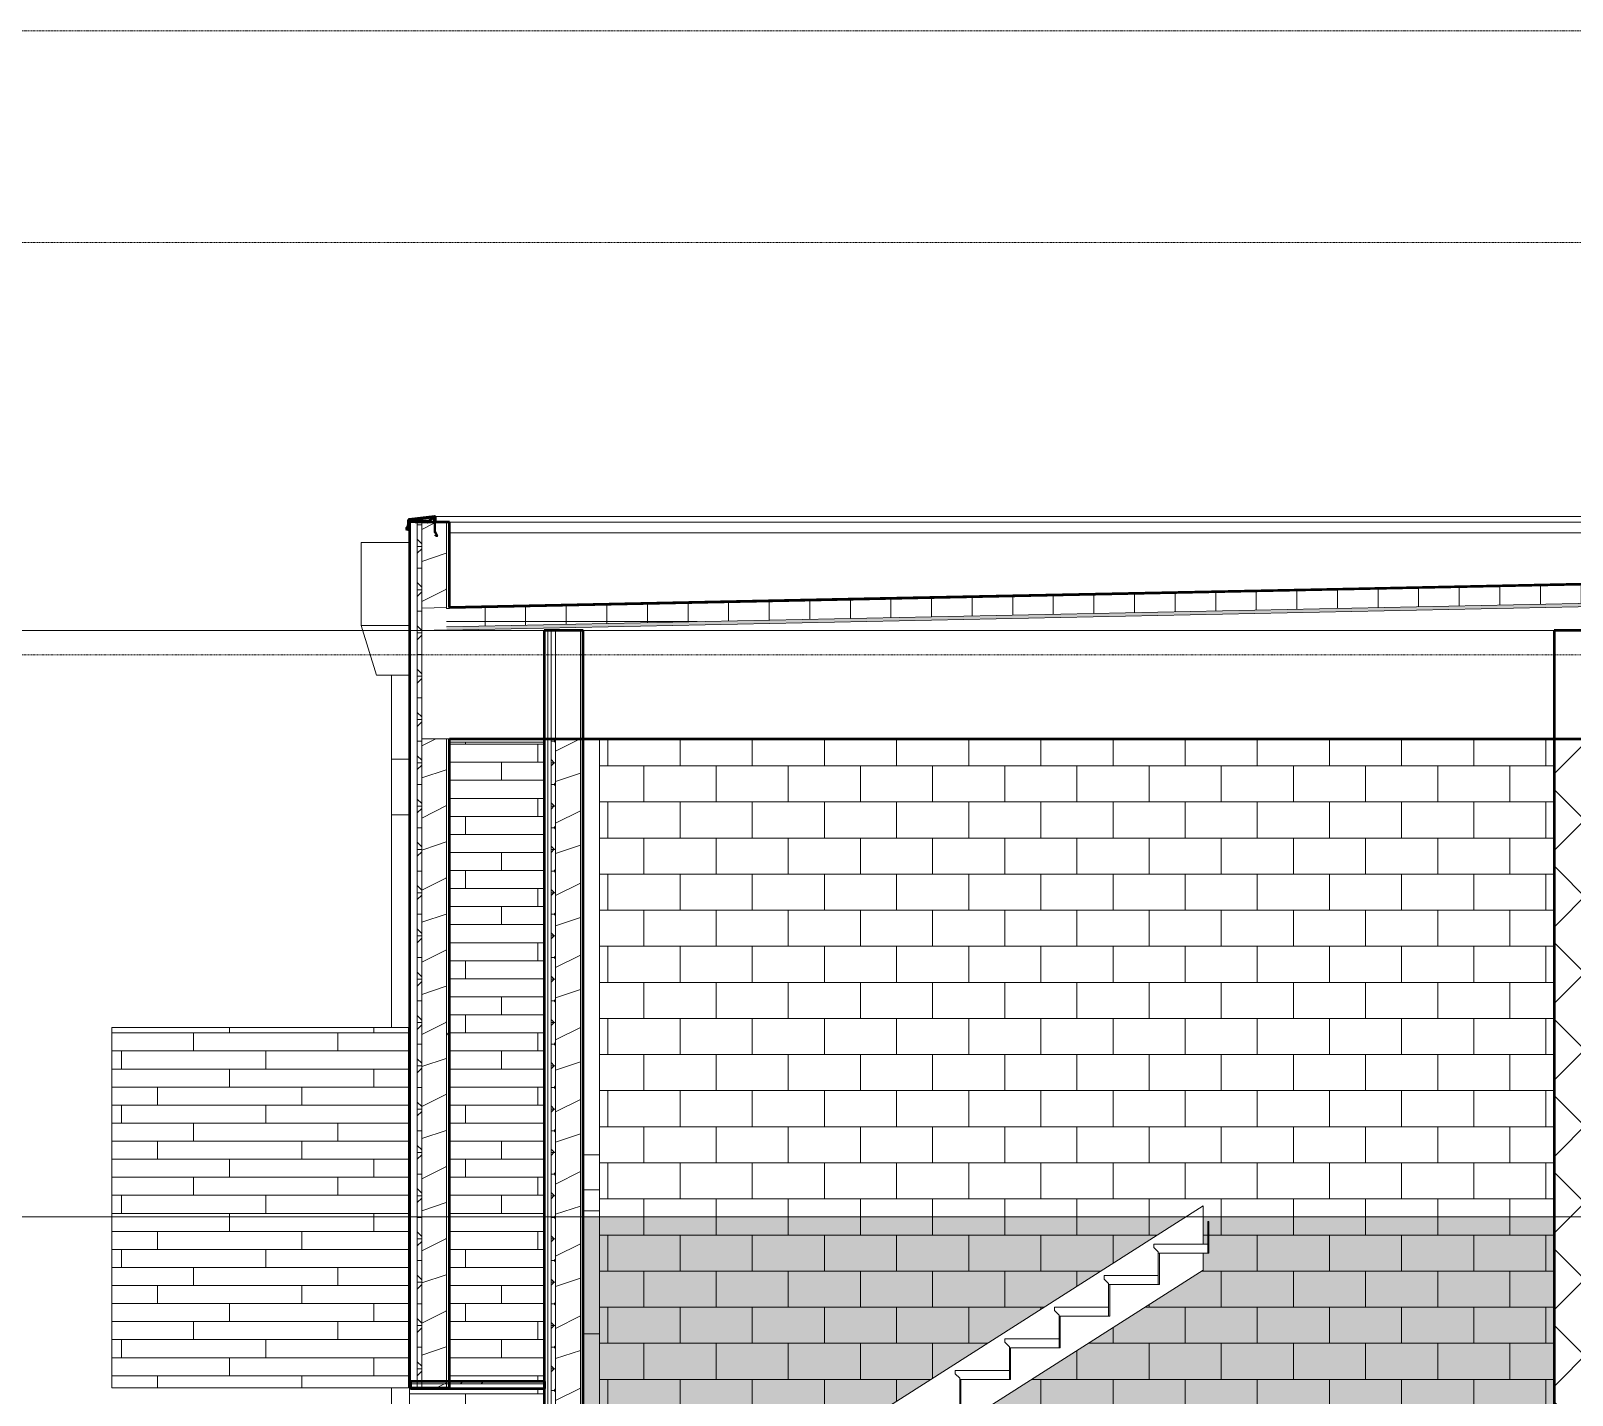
# Model space of a CAD drawing. Header units: inches. Extents: x 9584 to 15274, y -226 to 527.
# Drawn here: x 9896.2 to 10238, y 224.5 to 527 of the extents above; entities that cross this region are included whole.
import ezdxf

# ---------------------------------------------------------------- set-up
doc = ezdxf.new("R2010")
doc.units = ezdxf.units.IN
doc.header["$MEASUREMENT"] = 0
doc.linetypes.add('Aligning Line 1_8_', pattern=[0.25, 0.125, -0.125])
doc.linetypes.add('Grid Line 1_2_', pattern=[0.875, 0.5, -0.125, 0.125, -0.125])
for name, color, linetype, lineweight in [('0-1', 7, 'Continuous', 5), ('0-2', 7, 'Continuous', 9), ('A-CLNG', 13, 'Continuous', 13), ('A-CLNG-1', 13, 'Continuous', 50), ('A-CLNG-PATT-1', 13, 'Continuous', 9), ('A-FLOR', 192, 'Continuous', 13), ('A-FLOR-LEVL-1', 51, 'Grid Line 1_2_', 9), ('A-GENM', 5, 'Continuous', 9), ('A-ROOF', 132, 'Continuous', 13), ('A-ROOF-1', 132, 'Continuous', 50), ('A-ROOF-PATT-1', 132, 'Continuous', 9), ('A-WALL', 113, 'Continuous', 13), ('A-WALL-1', 250, 'Continuous', 13), ('A-WALL-2', 10, 'Continuous', 50), ('A-WALL-3', 113, 'Continuous', 50), ('A-WALL-PATT-3', 55, 'Continuous', 9), ('A-WALL-PATT-4', 252, 'Continuous', 9), ('A-WALL-PATT-5', 111, 'Continuous', 9), ('G-ANNO-SYMB', 111, 'Aligning Line 1_8_', 9), ('G-ANNO-SYMB-1', 147, 'Aligning Line 1_8_', 9), ('I-FURN', 30, 'Continuous', 9), ('I-FURN-1', 7, 'Continuous', 9), ('S-STRS-1', 7, 'Continuous', 9)]:
    doc.layers.add(name, color=color, linetype=linetype, lineweight=lineweight)
doc.layers.add('A-AREA-PATT-1', color=7, linetype='Continuous', lineweight=9, transparency=1)
pattern_1 = [(0, (10995.947, 72), (0, 4.798), []), (315, (10995.947, 72), (4.798427, 0), [6.786, -6.786]), (45, (10995.947, 72), (4.798427, 0), [6.786, -6.786])]
pattern_2 = [(216.87, (11002.345, 87.994), (47.980943, 31.987086), [7.997, -71.971]), (206.565, (11011.941, 83.196), (-15.993714, -15.994133), [17.881, -17.881]), (198.435, (11011.941, 75.199), (-31.98674, -15.99388), [10.115, -40.461])]
pattern_3 = [(0, (10995.947, 72), (30.72, 7.68), [1.267, -21.773, 1.267, -21.773, -122.88]), (0, (10995.947, 72), (30.72, 7.68), [-46.08, 1.267, -44.813, 1.267, -21.773, -53.76]), (0, (10995.947, 72), (30.72, 7.68), [-115.2, 1.267, -14.093, 1.267, -37.133]), (120, (11007.467, 75.84), (-22.011075, 22.7643), [1.267, -21.773, 1.267, -21.773, -122.88]), (120, (11007.467, 75.84), (-22.011075, 22.7643), [-46.08, 1.267, -44.813, 1.267, -21.773, -53.76]), (120, (11007.467, 75.84), (-22.011075, 22.7643), [-115.2, 1.267, -14.093, 1.267, -37.133]), (240, (11011.307, 91.2), (-8.708925, -30.4443), [1.267, -21.773, 1.267, -21.773, -122.88]), (240, (11011.307, 91.2), (-8.708925, -30.4443), [-46.08, 1.267, -44.813, 1.267, -21.773, -53.76]), (240, (11011.307, 91.2), (-8.708925, -30.4443), [-115.2, 1.267, -14.093, 1.267, -37.133])]
pattern_4 = [(0, (9984.627, 132.8), (0, 4), []), (90, (9984.627, 132.8), (-8, 8), [4, -28]), (90, (10000.627, 136.8), (-8, 8), [4, -28])]

# ---------------------------------------------------------------- blocks, each defined once
blk = doc.blocks.new('CTR - 2nd Phase_rvt-1-BUILDING SECTION - EAST_WEST - LOOKING NORTH')
at = {"layer": 'A-FLOR-LEVL-1'}
for p, q in [((9583.58, 394), (12532.58, 394)), ((9583.58, 264), (12532.58, 264))]:
    blk.add_line(p, q, dxfattribs=at)
at = {"layer": 'G-ANNO-SYMB-1'}
for p, q in [((12435.88, 526.95), (9680.25, 526.95)), ((12435.88, 388.59), (9680.25, 388.59))]:
    blk.add_line(p, q, dxfattribs=at)
blk = doc.blocks.new('Couch-Both_Arms-Generic - 2-1352635-BUILDING SECTION - EAST_WEST - LOOKING NORTH')
at = {"layer": 'I-FURN'}
for p, q in [((10018.71, 145.75), (10022.31, 145.75)), ((10022.31, 138), (10018.71, 138))]:
    blk.add_line(p, q, dxfattribs=at)
at = {"layer": 'I-FURN-1'}
blk.add_line((10022.31, 145.75), (10018.71, 145.75), dxfattribs=at)
blk = doc.blocks.new('CTR - 1st Phase - Unit Layouts_rvt-1-BUILDING SECTION - EAST_WEST - LOOKING NORTH')
at = {"layer": '0-2'}
blk.add_blockref('Couch-Both_Arms-Generic - 2-1352635-BUILDING SECTION - EAST_WEST - LOOKING NORTH', (0, 132), dxfattribs=at)
blk = doc.blocks.new('CTR  - Topography_rvt-1-BUILDING SECTION - EAST_WEST - LOOKING NORTH')
at = {"layer": 'G-ANNO-SYMB-1'}
blk.add_line((12435.88, 480), (9742.88, 480), dxfattribs=at)
blk = doc.blocks.new('CTR - 1st Phase - Common Walls_rvt-1-BUILDING SECTION - EAST_WEST - LOOKING NORTH')
at = {"layer": 'A-AREA-PATT-1'}
h = blk.add_hatch(color=256, dxfattribs=at)
h.paths.add_polyline_path([(10158.16, 132), (10156.21, 133.24), (10156.21, 132)], flags=0)
h.paths.add_polyline_path([(10196.93, 132), (10233.99, 132), (10233.99, 264), (10156.21, 264), (10156.21, 258), (10157.21, 258), (10157.21, 263), (10157.46, 263), (10157.46, 256), (10156.21, 256), (10156.21, 252.24), (10073.89, 199.85), (10167.21, 140.46), (10167.21, 132), (10184.5, 132)], flags=0)
h.paths.add_polyline_path([(10152.34, 132), (10155.25, 133.85), (10062.31, 193), (10022.21, 193), (10022.21, 205), (10065.8, 205), (10068.21, 203.46), (10068.21, 210.46), (10152.34, 264), (10018.71, 264), (10018.71, 145.75), (10022.31, 145.75), (10022.31, 133.37), (10018.71, 133.37), (10018.71, 132), (10110.82, 132)], flags=0)
at = {"layer": 'A-WALL-PATT-3'}
h = blk.add_hatch(dxfattribs=at)
h.set_pattern_fill('FP_30', color=256, style=0, pattern_type=2)
h.set_pattern_definition([(0, (10240.177, 132), (0, 8), []), (90, (10240.177, 132), (-8, 8), [8, -8])])
h.paths.add_polyline_path([(10022.31, 132), (10152.34, 132), (10155.25, 133.85), (10062.31, 193), (10022.31, 193), (10022.31, 150.28)], flags=0)
h.paths.add_polyline_path([(10184.5, 132), (10233.99, 132), (10233.99, 370), (10022.31, 370), (10022.31, 205), (10065.8, 205), (10068.21, 203.46), (10068.21, 210.46), (10156.21, 266.46), (10156.21, 258), (10157.21, 258), (10157.21, 263), (10157.46, 263), (10157.46, 256), (10156.21, 256), (10156.21, 252.24), (10073.89, 199.85), (10167.21, 140.46), (10167.21, 132), (10184.12, 132)], flags=0)
h.paths.add_polyline_path([(10158.16, 132), (10156.21, 133.24), (10156.21, 132)], flags=0)
at = {"layer": 'A-WALL-PATT-4'}
h = blk.add_hatch(dxfattribs=at)
h.set_pattern_fill('FP_25', color=256, style=0, pattern_type=2)
h.set_pattern_definition([(45, (10995.947, 72), (-8.48528, 8.48528), []), (135, (10995.947, 72), (-8.48528, -8.48528), [])])
h.paths.add_polyline_path([(10239.99, 0), (10241.99, 0), (10241.99, 370), (10233.99, 370), (10233.99, 0)], flags=0)
at = {"layer": 'A-FLOR-LEVL-1'}
for p, q in [((9583.58, 394), (12532.58, 394)), ((9583.58, 264), (12532.58, 264))]:
    blk.add_line(p, q, dxfattribs=at)
at = {"layer": 'A-WALL-1'}
blk.add_line((10022.31, 370), (10022.31, 205), dxfattribs=at)
at = {"layer": 'A-WALL-2'}
for p, q in [((10246.36, 394), (10233.99, 394)), ((10233.99, 394), (10233.99, 0))]:
    blk.add_line(p, q, dxfattribs=at)
at = {"layer": 'G-ANNO-SYMB-1'}
for p, q in [((12435.88, 526.95), (9706.24, 526.95)), ((12428.12, 526.95), (9706.24, 526.95)), ((12435.88, 480), (9680.25, 480))]:
    blk.add_line(p, q, dxfattribs=at)
at = {"layer": 'S-STRS-1'}
for p, q in [((10068.21, 210.46), (10156.21, 266.46)), ((10156.21, 266.46), (10156.21, 258)), ((10157.21, 263), (10157.21, 256)), ((10157.46, 263), (10157.21, 263)), ((10157.46, 256), (10157.46, 263)), ((10157.21, 258), (10145.21, 258)), ((10145.21, 258), (10145.21, 257.25)), ((10145.21, 257.25), (10146.21, 256.25)), ((10157.21, 256), (10157.21, 258)), ((10146.21, 256.25), (10146.21, 256)), ((10146.21, 256), (10146.21, 249)), ((10146.46, 256), (10146.21, 256)), ((10146.21, 256), (10157.21, 256)), ((10146.46, 249), (10146.46, 256)), ((10156.21, 256), (10156.21, 252.24)), ((10157.21, 256), (10157.46, 256)), ((10156.21, 252.24), (10068.21, 196.24)), ((10146.21, 251), (10134.21, 251)), ((10134.21, 251), (10134.21, 250.25)), ((10134.21, 250.25), (10135.21, 249.25)), ((10146.21, 249), (10146.21, 251)), ((10135.21, 249.25), (10135.21, 249)), ((10135.21, 249), (10135.21, 242)), ((10135.46, 249), (10135.21, 249)), ((10135.21, 249), (10146.21, 249)), ((10135.46, 242), (10135.46, 249)), ((10146.21, 249), (10146.46, 249)), ((10135.21, 244), (10123.21, 244)), ((10123.21, 244), (10123.21, 243.25)), ((10123.21, 243.25), (10124.21, 242.25)), ((10135.21, 242), (10135.21, 244)), ((10124.21, 242.25), (10124.21, 242)), ((10124.21, 242), (10124.21, 235)), ((10124.46, 242), (10124.21, 242)), ((10124.21, 242), (10135.21, 242)), ((10124.46, 235), (10124.46, 242)), ((10135.21, 242), (10135.46, 242)), ((10124.21, 237), (10112.21, 237)), ((10112.21, 237), (10112.21, 236.25)), ((10112.21, 236.25), (10113.21, 235.25)), ((10124.21, 235), (10124.21, 237)), ((10113.21, 235.25), (10113.21, 235)), ((10113.21, 235), (10113.21, 228)), ((10113.46, 235), (10113.21, 235)), ((10113.21, 235), (10124.21, 235)), ((10113.46, 228), (10113.46, 235)), ((10124.21, 235), (10124.46, 235)), ((10113.21, 230), (10101.21, 230)), ((10101.21, 230), (10101.21, 229.25)), ((10101.21, 229.25), (10102.21, 228.25)), ((10113.21, 228), (10113.21, 230)), ((10102.21, 228.25), (10102.21, 228)), ((10102.21, 228), (10102.21, 221)), ((10102.46, 228), (10102.21, 228)), ((10102.21, 228), (10113.21, 228)), ((10102.46, 221), (10102.46, 228)), ((10113.21, 228), (10113.46, 228))]:
    blk.add_line(p, q, dxfattribs=at)
blk = doc.blocks.new('Basic Wall _ EXT - FIBER CEMENT - SMALL - ___-1820306-BUILDING SECTION - EAST_WEST - LOOKING NORTH')
at = {"layer": 'A-WALL'}
for p, q in [((9980.14, 417.83), (9980.15, 417.87)), ((9980.17, 417.91), (9980.19, 417.95)), ((9984.68, 418.47), (9980.21, 418.47)), ((9981.69, 418.24), (9980.22, 418.24)), ((9980.27, 417.99), (9980.32, 418)), ((9984.27, 418.08), (9981.49, 418.08)), ((9984.65, 418.44), (9981.77, 418.44)), ((9984.32, 418.16), (9981.77, 418.16)), ((9984.24, 418), (9984.3, 418.04)), ((9985.89, 419.11), (9985.52, 419.11)), ((10845.86, 419.28), (9985.75, 419.28)), ((9979.7, 416.6), (9979.52, 416.6)), ((9979.97, 416.59), (9979.71, 416.59)), ((9979.73, 416.42), (9980.19, 416.42)), ((9980.19, 416.64), (9980.08, 416.64)), ((9980.19, 416.57), (9980.11, 416.57)), ((9986.32, 414.91), (9986.25, 414.91))]:
    blk.add_line(p, q, dxfattribs=at)
at = {"layer": 'A-WALL', "flags": 128}
for points in [[(9979.92, 417.44), (9979.91, 417.39), (9979.9, 417.35), (9979.88, 417.3)], [(9980.14, 418.6), (9980.08, 418.59), (9980.03, 418.56), (9979.98, 418.52), (9979.95, 418.47), (9979.93, 418.41), (9979.92, 418.35)], [(9979.94, 417.26), (9979.97, 417.32), (9979.99, 417.38), (9980, 417.44)], [(9980.07, 417.39), (9980.06, 417.35), (9980.05, 417.3), (9980.03, 417.26)], [(9980.32, 418.08), (9980.25, 418.07), (9980.19, 418.05), (9980.14, 418.01), (9980.1, 417.95), (9980.07, 417.89), (9980.07, 417.83)], [(9980.1, 417.22), (9980.12, 417.28), (9980.14, 417.33), (9980.14, 417.39)], [(9984.25, 418.1), (9984.2, 418.07), (9984.15, 418.05), (9984.09, 418.04)], [(9985.77, 418.86), (9985.76, 418.92), (9985.74, 418.98), (9985.7, 419.03), (9985.65, 419.07), (9985.59, 419.1), (9985.53, 419.11), (9985.47, 419.11), (9985.41, 419.09), (9985.36, 419.05)], [(9986, 419.03), (9985.99, 419.09), (9985.97, 419.15), (9985.94, 419.2), (9985.89, 419.24), (9985.84, 419.27), (9985.78, 419.28), (9985.75, 419.28)], [(9979.6, 416.45), (9979.65, 416.43), (9979.72, 416.42)], [(9979.76, 416.5), (9979.72, 416.49), (9979.68, 416.5)], [(9979.73, 416.42), (9979.78, 416.42), (9979.84, 416.44)], [(9985.79, 415.85), (9985.77, 415.89), (9985.77, 415.94)], [(9986.02, 415.9), (9986, 415.95), (9986, 415.99)]]:
    blk.add_lwpolyline(points, dxfattribs=at)
blk = doc.blocks.new('Basic Wall _ EXT - FIBER CEMENT - SMALL - ___-1939673-BUILDING SECTION - EAST_WEST - LOOKING NORTH')
at = {"layer": 'A-WALL'}
for p, q in [((9980.32, 418), (9980.44, 418)), ((9980.44, 418), (9981.49, 418)), ((9983.26, 418), (9983.26, 417.96)), ((9983.26, 417.96), (9984.09, 417.96)), ((9985.69, 418), (9985.69, 415.94)), ((9985.77, 415.94), (9985.77, 418)), ((9985.92, 418), (9985.92, 415.99)), ((9986, 415.99), (9986, 418)), ((9985.74, 415.77), (9986.15, 415.11)), ((9985.83, 415.12), (9985.79, 415.05)), ((9985.79, 415.05), (9986.19, 414.85)), ((9986.21, 415.15), (9985.81, 415.81)), ((9986.25, 414.91), (9985.83, 415.12)), ((9985.97, 415.81), (9986.37, 415.19)), ((9986.44, 415.23), (9986.04, 415.86)), ((9986.15, 415.11), (9986.21, 415.15)), ((9986.32, 414.95), (9986.25, 414.91))]:
    blk.add_line(p, q, dxfattribs=at)
at = {"layer": 'A-WALL', "flags": 128}
for points in [[(9980.19, 417.95), (9980.24, 417.98), (9980.32, 418)], [(9984.09, 417.96), (9984.17, 417.97), (9984.24, 418)]]:
    blk.add_lwpolyline(points, dxfattribs=at)
at = {"layer": 'A-WALL'}
for centre, radius, start, end in [((9986.02, 415.94), 0.329, 180, 211.7619), ((9986.02, 415.94), 0.25, 180, 211.7619), ((9986.25, 415.99), 0.329, 180, 212.7375), ((9986.25, 415.99), 0.25, 180, 212.7375), ((9986.23, 415.1), 0.25, 260.2634, 32.7375), ((9986.23, 415.1), 0.171, 302.6192, 32.7375)]:
    blk.add_arc(centre, radius, start, end, dxfattribs=at)
at = {"layer": 'A-WALL-3'}
for p, q in [((9979.88, 417.3), (9979.41, 416.57)), ((9979.52, 416.6), (9979.94, 417.26)), ((9980.03, 417.26), (9979.64, 416.63)), ((9979.71, 416.59), (9980.1, 417.22)), ((9979.92, 418.35), (9979.92, 417.44)), ((9980, 417.44), (9980, 418.35)), ((9980.07, 417.83), (9980.07, 417.39)), ((9985.72, 419.28), (9980.14, 418.6)), ((9980.21, 418.47), (9980.14, 418.27)), ((9980.14, 418.27), (9980.22, 418.24)), ((9980.14, 417.39), (9980.14, 417.83)), ((9980.15, 418.52), (9985.73, 419.2)), ((9981.77, 418.44), (9980.21, 418.47)), ((9980.22, 418.24), (9980.26, 418.39)), ((9980.26, 418.39), (9981.69, 418.37)), ((9981.49, 418.08), (9980.32, 418.08)), ((9980.62, 418.23), (9980.62, 418.16)), ((9981.69, 418.23), (9980.62, 418.23)), ((9980.62, 418.16), (9981.77, 418.16)), ((9981.49, 418), (9981.49, 418.08)), ((9981.69, 418.37), (9981.69, 418.23)), ((9981.77, 418.16), (9981.77, 418.44)), ((9984.09, 418.04), (9983.26, 418.04)), ((9983.26, 418.04), (9983.26, 418)), ((9985.36, 419.05), (9984.25, 418.1)), ((9984.3, 418.04), (9985.41, 418.99)), ((9985.69, 418.86), (9985.69, 418)), ((9985.77, 418), (9985.77, 418.86)), ((9985.92, 419.03), (9985.92, 418)), ((9986, 418), (9986, 419.03)), ((9979.41, 416.57), (9979.6, 416.45)), ((9979.64, 416.52), (9979.52, 416.6)), ((9979.64, 416.63), (9979.71, 416.59)), ((9980.08, 416.64), (9979.8, 416.51)), ((9979.84, 416.44), (9980.11, 416.57)), ((9980.11, 416.57), (9980.08, 416.64))]:
    blk.add_line(p, q, dxfattribs=at)
at = {"layer": 'A-WALL-3', "flags": 128}
for points in [[(9980.14, 417.83), (9980.16, 417.89), (9980.19, 417.95)], [(9984.24, 418), (9984.27, 418.02), (9984.3, 418.04)]]:
    blk.add_lwpolyline(points, dxfattribs=at)
at = {"layer": 'A-WALL-3'}
for centre, radius, start, end in [((9979.67, 417.44), 0.25, 327.174, 0), ((9980.17, 418.35), 0.25, 96.9295, 180), ((9979.67, 417.44), 0.329, 327.174, 0), ((9980.17, 418.35), 0.171, 96.9295, 180), ((9979.82, 417.39), 0.25, 328.5676, 0), ((9980.32, 417.83), 0.25, 90, 180), ((9979.82, 417.39), 0.329, 328.5676, 0), ((9984.09, 418.29), 0.25, 270, 310.7229), ((9985.52, 418.86), 0.25, 0, 130.7229), ((9985.52, 418.86), 0.171, 0, 130.7229), ((9985.75, 419.03), 0.25, 0, 96.9295), ((9985.75, 419.03), 0.171, 0, 96.9295), ((9979.73, 416.67), 0.25, 237.9895, 295.8255), ((9979.73, 416.67), 0.171, 237.9895, 295.8255)]:
    blk.add_arc(centre, radius, start, end, dxfattribs=at)
blk = doc.blocks.new('077123 - Manufactured Gutters and Downspouts - 077123 - Manufactured Gutters and Downspouts-2003419-BUILDING SECTION - EAST_WEST - LOOKING NORTH')
at = {"layer": 'A-GENM'}
for p, q in [((9969.52, 413.51), (9980.19, 413.51)), ((9969.52, 413.51), (9969.52, 395.11)), ((9969.52, 395.11), (9972.88, 384.1)), ((9980.19, 395.11), (9969.52, 395.11)), ((9972.88, 384.1), (9980.19, 384.1)), ((9976.21, 365.5), (9976.21, 384.1)), ((9976.21, 353.15), (9976.21, 365.5)), ((9976.21, 365.5), (9980.19, 365.5)), ((9980.19, 353.15), (9976.21, 353.15)), ((9976.21, 353.15), (9976.21, 306)), ((9976.21, 353.15), (9980.19, 353.15)), ((9976.21, 226.12), (9976.21, 102.78))]:
    blk.add_line(p, q, dxfattribs=at)

msp = doc.modelspace()

# ---------------------------------------------------------------- hatches: boundary and pattern name
at = {"layer": 'A-CLNG-PATT-1'}
h = msp.add_hatch(dxfattribs=at)
h.set_pattern_fill('FP_33', color=256, style=0, pattern_type=2)
h.set_pattern_definition([(45, (10995.947, 72), (-9.50352, 9.50352), []), (45, (10995.947, 86.4), (-9.50352, 9.50352), [])])
h.paths.add_polyline_path([(9989.2457, 227), (10010.0894, 227), (10010.0894, 227.5), (9989.0644, 227.5), (9989.0644, 227)], flags=0)
at = {"layer": 'A-ROOF-PATT-1'}
h = msp.add_hatch(dxfattribs=at)
h.set_pattern_fill('FP_13', color=256, style=0, pattern_type=2)
h.set_pattern_definition([(0, (10995.947, 72), (0, 9), []), (90, (10995.947, 72), (-9, 6e-16), [])])
h.paths.add_polyline_path([(9988.4394, 394.8624), (10848.6394, 412.579), (10848.6394, 416.5798), (9988.4394, 398.8616)], flags=0)
h = msp.add_hatch(dxfattribs=at)
h.set_pattern_fill('FP_4', color=256, style=0, pattern_type=2)
h.set_pattern_definition(pattern_1)
h.paths.add_polyline_path([(9988.4394, 394.1122), (10848.6394, 411.8288), (10848.6394, 412.579), (9988.4394, 394.8624)], flags=0)
at = {"layer": 'A-WALL-PATT-5'}
h = msp.add_hatch(dxfattribs=at)
h.set_pattern_fill('FP_4', color=256, style=0, pattern_type=2)
h.set_pattern_definition(pattern_1)
h.paths.add_polyline_path([(9981.9394, 346.5), (9982.9394, 346.5), (9982.9394, 418), (9981.9394, 418), (9981.9394, 350.393)], flags=0)
h = msp.add_hatch(dxfattribs=at)
h.set_pattern_fill('FP_3', color=256, style=0, pattern_type=2)
h.set_pattern_definition(pattern_2)
h.paths.add_polyline_path([(9988.4394, 346.5), (9988.4394, 370), (9982.9394, 370), (9982.9394, 346.5), (9987.0312, 346.5)], flags=0)
h.paths.add_polyline_path([(9982.9394, 399), (9988.4394, 399.1264), (9988.4394, 418), (9985.9995, 418), (9986.0392, 415.8572), (9986.4396, 415.1565), (9986.4189, 414.952), (9986.1875, 414.852), (9985.8056, 415.0703), (9985.8541, 415.1066), (9986.2507, 414.9084), (9986.3842, 415.0433), (9986.3868, 415.1192), (9986.3465, 415.2336), (9985.9275, 415.9453), (9985.9207, 415.9924), (9985.9207, 418), (9985.7681, 417.9615), (9985.8056, 415.8084), (9986.1875, 415.1315), (9986.1295, 415.1356), (9985.695, 415.8999), (9985.6894, 415.9586), (9985.6894, 418), (9982.9394, 418), (9982.9394, 399.0001)], flags=0)
h = msp.add_hatch(dxfattribs=at)
h.set_pattern_fill('FP_10', color=256, style=0, pattern_type=2)
h.set_pattern_definition([(0, (9999.93, 334.446), (-120, 41.399), [0.392, -119.607]), (0, (9999.93, 334.657), (-120, 41.399), [0.392, -119.607]), (0, (9999.93, 339.62), (-120, 41.399), [0.392, -119.607]), (0, (9999.93, 339.83), (-120, 41.399), [0.392, -119.607]), (0, (9999.93, 344.795), (-120, 41.399), [0.392, -119.607]), (0, (9999.93, 345.007), (-120, 41.399), [0.392, -119.607]), (0, (9999.93, 349.97), (-120, 41.399), [0.392, -119.607]), (0, (9999.93, 350.18), (-120, 41.399), [0.392, -119.607]), (0, (9999.93, 355.145), (-120, 41.399), [0.392, -119.607]), (0, (9999.93, 355.357), (-120, 41.399), [0.392, -119.607]), (0, (9999.93, 360.32), (-120, 41.399), [0.392, -119.607]), (0, (9999.93, 360.53), (-120, 41.399), [0.392, -119.607]), (0, (9999.93, 365.495), (-120, 41.399), [0.392, -119.607]), (0, (9999.93, 365.707), (-120, 41.399), [0.392, -119.607]), (0, (9999.93, 370.67), (-120, 41.399), [0.392, -119.607]), (0, (9999.93, 370.88), (-120, 41.399), [0.392, -119.607]), (0, (10019.93, 334.446), (-120, 41.399), [0.392, -119.607]), (0, (10019.93, 334.657), (-120, 41.399), [0.392, -119.607]), (0, (10019.93, 339.62), (-120, 41.399), [0.392, -119.607]), (0, (10019.93, 339.83), (-120, 41.399), [0.392, -119.607]), (0, (10019.93, 344.795), (-120, 41.399), [0.392, -119.607]), (0, (10019.93, 345.007), (-120, 41.399), [0.392, -119.607]), (0, (10019.93, 349.97), (-120, 41.399), [0.392, -119.607]), (0, (10019.93, 350.18), (-120, 41.399), [0.392, -119.607]), (0, (10019.93, 355.145), (-120, 41.399), [0.392, -119.607]), (0, (10019.93, 355.357), (-120, 41.399), [0.392, -119.607]), (0, (10019.93, 360.32), (-120, 41.399), [0.392, -119.607]), (0, (10019.93, 360.53), (-120, 41.399), [0.392, -119.607]), (0, (10019.93, 365.495), (-120, 41.399), [0.392, -119.607]), (0, (10019.93, 365.707), (-120, 41.399), [0.392, -119.607]), (0, (10019.93, 370.67), (-120, 41.399), [0.392, -119.607]), (0, (10019.93, 370.88), (-120, 41.399), [0.392, -119.607]), (0, (10039.93, 334.446), (-120, 41.399), [0.392, -119.607]), (0, (10039.93, 334.657), (-120, 41.399), [0.392, -119.607]), (0, (10039.93, 339.62), (-120, 41.399), [0.392, -119.607]), (0, (10039.93, 339.83), (-120, 41.399), [0.392, -119.607]), (0, (10039.93, 344.795), (-120, 41.399), [0.392, -119.607]), (0, (10039.93, 345.007), (-120, 41.399), [0.392, -119.607]), (0, (10039.93, 349.97), (-120, 41.399), [0.392, -119.607]), (0, (10039.93, 350.18), (-120, 41.399), [0.392, -119.607]), (0, (10039.93, 355.145), (-120, 41.399), [0.392, -119.607]), (0, (10039.93, 355.357), (-120, 41.399), [0.392, -119.607]), (0, (10039.93, 360.32), (-120, 41.399), [0.392, -119.607]), (0, (10039.93, 360.53), (-120, 41.399), [0.392, -119.607]), (0, (10039.93, 365.495), (-120, 41.399), [0.392, -119.607]), (0, (10039.93, 365.707), (-120, 41.399), [0.392, -119.607]), (0, (10039.93, 370.67), (-120, 41.399), [0.392, -119.607]), (0, (10039.93, 370.88), (-120, 41.399), [0.392, -119.607]), (0, (10059.93, 334.446), (-120, 41.399), [0.392, -119.607]), (0, (10059.93, 334.657), (-120, 41.399), [0.392, -119.607]), (0, (10059.93, 339.62), (-120, 41.399), [0.392, -119.607]), (0, (10059.93, 339.83), (-120, 41.399), [0.392, -119.607]), (0, (10059.93, 344.795), (-120, 41.399), [0.392, -119.607]), (0, (10059.93, 345.007), (-120, 41.399), [0.392, -119.607]), (0, (10059.93, 349.97), (-120, 41.399), [0.392, -119.607]), (0, (10059.93, 350.18), (-120, 41.399), [0.392, -119.607]), (0, (10059.93, 355.145), (-120, 41.399), [0.392, -119.607]), (0, (10059.93, 355.357), (-120, 41.399), [0.392, -119.607]), (0, (10059.93, 360.32), (-120, 41.399), [0.392, -119.607]), (0, (10059.93, 360.53), (-120, 41.399), [0.392, -119.607]), (0, (10059.93, 365.495), (-120, 41.399), [0.392, -119.607]), (0, (10059.93, 365.707), (-120, 41.399), [0.392, -119.607]), (0, (10059.93, 370.67), (-120, 41.399), [0.392, -119.607]), (0, (10059.93, 370.88), (-120, 41.399), [0.392, -119.607]), (0, (10079.93, 334.446), (-120, 41.399), [0.392, -119.607]), (0, (10079.93, 334.657), (-120, 41.399), [0.392, -119.607]), (0, (10079.93, 339.62), (-120, 41.399), [0.392, -119.607]), (0, (10079.93, 339.83), (-120, 41.399), [0.392, -119.607]), (0, (10079.93, 344.795), (-120, 41.399), [0.392, -119.607]), (0, (10079.93, 345.007), (-120, 41.399), [0.392, -119.607]), (0, (10079.93, 349.97), (-120, 41.399), [0.392, -119.607]), (0, (10079.93, 350.18), (-120, 41.399), [0.392, -119.607]), (0, (10079.93, 355.145), (-120, 41.399), [0.392, -119.607]), (0, (10079.93, 355.357), (-120, 41.399), [0.392, -119.607]), (0, (10079.93, 360.32), (-120, 41.399), [0.392, -119.607]), (0, (10079.93, 360.53), (-120, 41.399), [0.392, -119.607]), (0, (10079.93, 365.495), (-120, 41.399), [0.392, -119.607]), (0, (10079.93, 365.707), (-120, 41.399), [0.392, -119.607]), (0, (10079.93, 370.67), (-120, 41.399), [0.392, -119.607]), (0, (10079.93, 370.88), (-120, 41.399), [0.392, -119.607]), (0, (10099.93, 334.446), (-120, 41.399), [0.392, -119.607]), (0, (10099.93, 334.657), (-120, 41.399), [0.392, -119.607]), (0, (10099.93, 339.62), (-120, 41.399), [0.392, -119.607]), (0, (10099.93, 339.83), (-120, 41.399), [0.392, -119.607]), (0, (10099.93, 344.795), (-120, 41.399), [0.392, -119.607]), (0, (10099.93, 345.007), (-120, 41.399), [0.392, -119.607]), (0, (10099.93, 349.97), (-120, 41.399), [0.392, -119.607]), (0, (10099.93, 350.18), (-120, 41.399), [0.392, -119.607]), (0, (10099.93, 355.145), (-120, 41.399), [0.392, -119.607]), (0, (10099.93, 355.357), (-120, 41.399), [0.392, -119.607]), (0, (10099.93, 360.32), (-120, 41.399), [0.392, -119.607]), (0, (10099.93, 360.53), (-120, 41.399), [0.392, -119.607]), (0, (10099.93, 365.495), (-120, 41.399), [0.392, -119.607]), (0, (10099.93, 365.707), (-120, 41.399), [0.392, -119.607]), (0, (10099.93, 370.67), (-120, 41.399), [0.392, -119.607]), (0, (10099.93, 370.88), (-120, 41.399), [0.392, -119.607]), (90, (9993.48, 342.31), (-120, 7e-15), [5.175, -36.224]), (90, (9999.93, 334.45), (-120, 7e-15), [0.212, -41.188]), (90, (9999.93, 339.62), (-120, 7e-15), [0.212, -41.188]), (90, (9999.93, 344.8), (-120, 7e-15), [0.212, -41.188]), (90, (9999.93, 349.97), (-120, 7e-15), [0.212, -41.188]), (90, (9999.93, 355.14), (-120, 7e-15), [0.212, -41.188]), (90, (9999.93, 360.32), (-120, 7e-15), [0.212, -41.188]), (90, (9999.93, 365.5), (-120, 7e-15), [0.212, -41.188]), (90, (9999.93, 370.67), (-120, 7e-15), [0.212, -41.188]), (90, (10000.32, 334.45), (-120, 7e-15), [0.212, -41.188]), (90, (10000.32, 339.62), (-120, 7e-15), [0.212, -41.188]), (90, (10000.32, 344.8), (-120, 7e-15), [0.212, -41.188]), (90, (10000.32, 349.97), (-120, 7e-15), [0.212, -41.188]), (90, (10000.32, 355.14), (-120, 7e-15), [0.212, -41.188]), (90, (10000.32, 360.32), (-120, 7e-15), [0.212, -41.188]), (90, (10000.32, 365.5), (-120, 7e-15), [0.212, -41.188]), (90, (10000.32, 370.67), (-120, 7e-15), [0.212, -41.188]), (90, (10009.63, 352.66), (-120, 7e-15), [5.175, -36.224]), (90, (10009.63, 368.19), (-120, 7e-15), [5.175, -36.224]), (90, (10019.93, 334.45), (-120, 7e-15), [0.212, -41.188]), (90, (10019.93, 339.62), (-120, 7e-15), [0.212, -41.188]), (90, (10019.93, 344.8), (-120, 7e-15), [0.212, -41.188]), (90, (10019.93, 349.97), (-120, 7e-15), [0.212, -41.188]), (90, (10019.93, 355.14), (-120, 7e-15), [0.212, -41.188]), (90, (10019.93, 360.32), (-120, 7e-15), [0.212, -41.188]), (90, (10019.93, 365.5), (-120, 7e-15), [0.212, -41.188]), (90, (10019.93, 370.67), (-120, 7e-15), [0.212, -41.188]), (90, (10020.32, 334.45), (-120, 7e-15), [0.212, -41.188]), (90, (10020.32, 339.62), (-120, 7e-15), [0.212, -41.188]), (90, (10020.32, 344.8), (-120, 7e-15), [0.212, -41.188]), (90, (10020.32, 349.97), (-120, 7e-15), [0.212, -41.188]), (90, (10020.32, 355.14), (-120, 7e-15), [0.212, -41.188]), (90, (10020.32, 360.32), (-120, 7e-15), [0.212, -41.188]), (90, (10020.32, 365.5), (-120, 7e-15), [0.212, -41.188]), (90, (10020.32, 370.67), (-120, 7e-15), [0.212, -41.188]), (90, (10039.93, 334.45), (-120, 7e-15), [0.212, -41.188]), (90, (10039.93, 339.62), (-120, 7e-15), [0.212, -41.188]), (90, (10039.93, 344.8), (-120, 7e-15), [0.212, -41.188]), (90, (10039.93, 349.97), (-120, 7e-15), [0.212, -41.188]), (90, (10039.93, 355.14), (-120, 7e-15), [0.212, -41.188]), (90, (10039.93, 360.32), (-120, 7e-15), [0.212, -41.188]), (90, (10039.93, 365.5), (-120, 7e-15), [0.212, -41.188]), (90, (10039.93, 370.67), (-120, 7e-15), [0.212, -41.188]), (90, (10040.32, 334.45), (-120, 7e-15), [0.212, -41.188]), (90, (10040.32, 339.62), (-120, 7e-15), [0.212, -41.188]), (90, (10040.32, 344.8), (-120, 7e-15), [0.212, -41.188]), (90, (10040.32, 349.97), (-120, 7e-15), [0.212, -41.188]), (90, (10040.32, 355.14), (-120, 7e-15), [0.212, -41.188]), (90, (10040.32, 360.32), (-120, 7e-15), [0.212, -41.188]), (90, (10040.32, 365.5), (-120, 7e-15), [0.212, -41.188]), (90, (10040.32, 370.67), (-120, 7e-15), [0.212, -41.188]), (90, (10050.18, 337.14), (-120, 7e-15), [5.175, -36.224]), (90, (10050.18, 357.84), (-120, 7e-15), [5.175, -36.224]), (90, (10059.93, 334.45), (-120, 7e-15), [0.212, -41.188]), (90, (10059.93, 339.62), (-120, 7e-15), [0.212, -41.188]), (90, (10059.93, 344.8), (-120, 7e-15), [0.212, -41.188]), (90, (10059.93, 349.97), (-120, 7e-15), [0.212, -41.188]), (90, (10059.93, 355.14), (-120, 7e-15), [0.212, -41.188]), (90, (10059.93, 360.32), (-120, 7e-15), [0.212, -41.188]), (90, (10059.93, 365.5), (-120, 7e-15), [0.212, -41.188]), (90, (10059.93, 370.67), (-120, 7e-15), [0.212, -41.188]), (90, (10060.32, 334.45), (-120, 7e-15), [0.212, -41.188]), (90, (10060.32, 339.62), (-120, 7e-15), [0.212, -41.188]), (90, (10060.32, 344.8), (-120, 7e-15), [0.212, -41.188]), (90, (10060.32, 349.97), (-120, 7e-15), [0.212, -41.188]), (90, (10060.32, 355.14), (-120, 7e-15), [0.212, -41.188]), (90, (10060.32, 360.32), (-120, 7e-15), [0.212, -41.188]), (90, (10060.32, 365.5), (-120, 7e-15), [0.212, -41.188]), (90, (10060.32, 370.67), (-120, 7e-15), [0.212, -41.188]), (90, (10071.01, 347.49), (-120, 7e-15), [5.175, -36.224]), (90, (10079.93, 334.45), (-120, 7e-15), [0.212, -41.188]), (90, (10079.93, 339.62), (-120, 7e-15), [0.212, -41.188]), (90, (10079.93, 344.8), (-120, 7e-15), [0.212, -41.188]), (90, (10079.93, 349.97), (-120, 7e-15), [0.212, -41.188]), (90, (10079.93, 355.14), (-120, 7e-15), [0.212, -41.188]), (90, (10079.93, 360.32), (-120, 7e-15), [0.212, -41.188]), (90, (10079.93, 365.5), (-120, 7e-15), [0.212, -41.188]), (90, (10079.93, 370.67), (-120, 7e-15), [0.212, -41.188]), (90, (10080.32, 334.45), (-120, 7e-15), [0.212, -41.188]), (90, (10080.32, 339.62), (-120, 7e-15), [0.212, -41.188]), (90, (10080.32, 344.8), (-120, 7e-15), [0.212, -41.188]), (90, (10080.32, 349.97), (-120, 7e-15), [0.212, -41.188]), (90, (10080.32, 355.14), (-120, 7e-15), [0.212, -41.188]), (90, (10080.32, 360.32), (-120, 7e-15), [0.212, -41.188]), (90, (10080.32, 365.5), (-120, 7e-15), [0.212, -41.188]), (90, (10080.32, 370.67), (-120, 7e-15), [0.212, -41.188]), (90, (10091.68, 331.96), (-120, 7e-15), [5.175, -36.224]), (90, (10091.68, 363.01), (-120, 7e-15), [5.175, -36.224]), (90, (10099.93, 334.45), (-120, 7e-15), [0.212, -41.188]), (90, (10099.93, 339.62), (-120, 7e-15), [0.212, -41.188]), (90, (10099.93, 344.8), (-120, 7e-15), [0.212, -41.188]), (90, (10099.93, 349.97), (-120, 7e-15), [0.212, -41.188]), (90, (10099.93, 355.14), (-120, 7e-15), [0.212, -41.188]), (90, (10099.93, 360.32), (-120, 7e-15), [0.212, -41.188]), (90, (10099.93, 365.5), (-120, 7e-15), [0.212, -41.188]), (90, (10099.93, 370.67), (-120, 7e-15), [0.212, -41.188]), (90, (10100.32, 334.45), (-120, 7e-15), [0.212, -41.188]), (90, (10100.32, 339.62), (-120, 7e-15), [0.212, -41.188]), (90, (10100.32, 344.8), (-120, 7e-15), [0.212, -41.188]), (90, (10100.32, 349.97), (-120, 7e-15), [0.212, -41.188]), (90, (10100.32, 355.14), (-120, 7e-15), [0.212, -41.188]), (90, (10100.32, 360.32), (-120, 7e-15), [0.212, -41.188]), (90, (10100.32, 365.5), (-120, 7e-15), [0.212, -41.188]), (90, (10100.32, 370.67), (-120, 7e-15), [0.212, -41.188]), (180, (10104.627, 331.964), (-120, 41.399), [120, 0, 0, 0]), (180, (10104.627, 337.14), (-120, 41.399), [120, 0, 0, 0]), (180, (10104.627, 342.314), (-120, 41.399), [120, 0, 0, 0]), (180, (10104.627, 347.49), (-120, 41.399), [120, 0, 0, 0]), (180, (10104.627, 352.664), (-120, 41.399), [120, 0, 0, 0]), (180, (10104.627, 357.84), (-120, 41.399), [120, 0, 0, 0]), (180, (10104.627, 363.013), (-120, 41.399), [120, 0, 0, 0]), (180, (10104.627, 368.19), (-120, 41.399), [120, 0, 0, 0])])
h.paths.add_polyline_path([(9986.2507, 414.9084), (9986.4189, 414.952), (9986.292, 414.9348)], flags=0)
h.paths.add_polyline_path([(12112.4607, 414.9084), (12112.4868, 414.9348), (12112.3817, 414.9541), (12112.4566, 414.9102)], flags=0)
h = msp.add_hatch(dxfattribs=at)
h.set_pattern_fill('FP_37', color=256, style=0, pattern_type=2)
h.set_pattern_definition(pattern_4)
h.paths.add_polyline_path([(10010.0894, 105.75), (10010.0894, 226), (9989.0644, 226), (9989.0644, 105.75)], flags=0)
h.paths.add_polyline_path([(10003.1775, 227.5), (10010.0894, 227.5), (10010.0894, 369.25), (9989.0644, 369.25), (9989.0644, 227.5), (9989.3492, 227.5)], flags=0)
h = msp.add_hatch(dxfattribs=at)
h.set_pattern_fill('FP_4', color=256, style=0, pattern_type=2)
h.set_pattern_definition(pattern_1)
h.paths.add_polyline_path([(10011.5894, -30), (10012.5894, -30), (10012.5894, -12), (10011.5894, -12), (10011.5894, -27.4985)], flags=0)
h.paths.add_polyline_path([(10012.5894, 0), (10012.5894, 370), (10011.5894, 370), (10011.5894, 0)], flags=0)
h = msp.add_hatch(dxfattribs=at)
h.set_pattern_fill('FP_3', color=256, style=0, pattern_type=2)
h.set_pattern_definition(pattern_2)
h.paths.add_polyline_path([(10012.5894, -30), (10018.0894, -30), (10018.0894, 370), (10012.5894, 370), (10012.5894, -25.3233)], flags=0)
h = msp.add_hatch(dxfattribs=at)
h.set_pattern_fill('FP_1', color=256, style=0, pattern_type=2)
h.set_pattern_definition(pattern_3)
h.paths.add_polyline_path([(10018.7144, -30), (10018.7144, -12), (10018.0894, -12), (10018.0894, -30)], flags=0)
h.paths.add_polyline_path([(10018.0894, 0), (10018.7144, 0), (10018.7144, 370), (10018.0894, 370), (10018.0894, 3.1375)], flags=0)
h = msp.add_hatch(dxfattribs=at)
h.set_pattern_fill('FP_4', color=256, style=0, pattern_type=2)
h.set_pattern_definition(pattern_1)
h.paths.add_polyline_path([(9981.9394, 226.125), (9982.9394, 226.125), (9982.9394, 346.5), (9981.9394, 346.5), (9981.9394, 240)], flags=0)
h = msp.add_hatch(dxfattribs=at)
h.set_pattern_fill('FP_3', color=256, style=0, pattern_type=2)
h.set_pattern_definition(pattern_2)
h.paths.add_polyline_path([(9988.4394, 226.125), (9988.4394, 346.5), (9982.9394, 346.5), (9982.9394, 226.125)], flags=0)
h = msp.add_hatch(dxfattribs=at)
h.set_pattern_fill('FP_1', color=256, style=0, pattern_type=2)
h.set_pattern_definition(pattern_3)
h.paths.add_polyline_path([(9988.4394, 226.125), (9989.0644, 226.125), (9989.0644, 346.5), (9988.4394, 346.5), (9988.4394, 228.6624)], flags=0)
h = msp.add_hatch(dxfattribs=at)
h.set_pattern_fill('FP_38', color=256, style=0, pattern_type=2)
h.set_pattern_definition([(0, (9916.314, 264.8), (0, 4), []), (90, (9916.314, 264.8), (-8, 8), [4, -28]), (90, (9932.314, 268.8), (-8, 8), [4, -28])])
h.paths.add_polyline_path([(9914.1894, 226.125), (9980.0019, 226.125), (9980.0019, 306), (9914.1894, 306), (9914.1894, 244.4506)], flags=0)
h = msp.add_hatch(dxfattribs=at)
h.set_pattern_fill('FP_37', color=256, style=0, pattern_type=2)
h.set_pattern_definition(pattern_4)
h.paths.add_polyline_path([(9989.0644, 105.75), (9989.0644, 226), (9980.4394, 226), (9980.4394, 226.125), (9980.1894, 226.125), (9980.1894, 105.75), (9981.6491, 105.75)], flags=0)

# ---------------------------------------------------------------- linework, layer by layer
at = {"layer": 'A-CLNG'}
msp.add_line((10010.1894, 227), (9980.4394, 227), dxfattribs=at)
at = {"layer": 'A-CLNG-1'}
for p, q in [((10010.1894, 227.5), (9980.4394, 227.5)), ((9980.4394, 227.5), (9980.4394, 226)), ((9980.4394, 226), (10010.1894, 226)), ((10010.1894, 226), (10010.1894, 227.5))]:
    msp.add_line(p, q, dxfattribs=at)
at = {"layer": 'A-FLOR'}
for p, q in [((10018.7144, 265.375), (10022.3144, 265.375)), ((10022.3144, 238.125), (10018.7144, 238.125))]:
    msp.add_line(p, q, dxfattribs=at)
at = {"layer": 'A-FLOR-LEVL-1'}
for p, q in [((9610.2403, 394), (12532.5752, 394)), ((9610.2403, 264), (12532.5752, 264))]:
    msp.add_line(p, q, dxfattribs=at)
at = {"layer": 'A-ROOF'}
for p, q in [((9989.0644, 399.1264), (10842.5144, 416.735)), ((10792.7265, 415.7078), (9989.0644, 415.6978)), ((9989.0644, 399.1262), (9989.0644, 398.8761)), ((9982.9394, 370), (9989.0644, 370))]:
    msp.add_line(p, q, dxfattribs=at)
at = {"layer": 'A-ROOF', "flags": 128}
for points in [[(10848.6394, 416.5798), (10418.8519, 407.728), (9989.0644, 398.8761)], [(10848.6394, 412.579), (10418.5394, 403.7207), (9988.4394, 394.8624)], [(10848.6394, 411.8288), (10418.5394, 402.9705), (9988.4394, 394.1122)], [(9989.0644, 398.8761), (9988.7519, 398.8697), (9988.4394, 398.8632)], [(9988.4394, 394.1122), (9985.6894, 394.0556), (9982.9394, 393.9989)]]:
    msp.add_lwpolyline(points, dxfattribs=at)
at = {"layer": 'A-ROOF-1'}
msp.add_line((9989.0644, 370), (10848.6394, 370), dxfattribs=at)
at = {"layer": 'A-ROOF-1', "flags": 128}
msp.add_lwpolyline([(10848.6394, 416.8299), (10753.1311, 414.8628), (10657.6227, 412.8957), (10562.1144, 410.9286), (10466.6061, 408.9616), (10371.0977, 406.9945), (10275.5894, 405.0274), (10180.0811, 403.0603), (10084.5727, 401.0932), (9989.0644, 399.1262)], dxfattribs=at)
at = {"layer": 'A-WALL'}
for p, q in [((9981.4863, 418), (9980.3151, 418)), ((9980.4394, 418), (9980.4394, 227.5)), ((9981.9394, 418), (9981.9394, 226.125)), ((9982.9394, 226.125), (9982.9394, 418)), ((9983.2622, 417.9615), (9983.2622, 418)), ((9984.0877, 417.9615), (9983.2622, 417.9615)), ((9984.0877, 418), (9984.241, 418)), ((9985.6894, 415.94), (9985.6894, 418)), ((9985.7681, 418), (9985.7681, 415.94)), ((9985.9207, 415.9924), (9985.9207, 418)), ((9985.9995, 418), (9985.9995, 415.9924)), ((9988.4394, 418), (9988.4394, 399.1133)), ((10842.5144, 418), (9989.0644, 418)), ((9986.1474, 415.1066), (9985.7386, 415.767)), ((9985.7946, 415.0484), (9985.8298, 415.1188)), ((9986.1875, 414.852), (9985.7946, 415.0484)), ((9985.8056, 415.8084), (9986.2144, 415.1481)), ((9985.8298, 415.1188), (9986.2507, 414.9084)), ((9986.3739, 415.191), (9985.9729, 415.8146)), ((9986.0392, 415.8572), (9986.4401, 415.2336)), ((9986.2144, 415.1481), (9986.1474, 415.1066)), ((9986.2507, 414.9084), (9986.3221, 414.9541)), ((9986.2507, 414.9084), (9986.3181, 414.9084)), ((9986.3221, 414.9541), (9986.4238, 414.9541)), ((9982.9394, 399), (9988.4394, 399.1133)), ((9988.4394, 399.1133), (9988.4394, 398.8632)), ((10010.8394, 394), (10010.8394, -30)), ((10011.5894, 394), (10011.5894, -30)), ((10012.5894, 394), (10012.5894, -30)), ((10018.0894, 394), (10018.0894, -30)), ((9988.4394, 370), (9988.4394, 226.125)), ((10010.0894, 369.25), (9989.0644, 369.25)), ((9980.4394, 346.5), (9980.1894, 346.5)), ((9980.0019, 306), (9914.1894, 306)), ((9914.1894, 306), (9914.1894, 226.125)), ((9980.0019, 226.125), (9980.0019, 306)), ((9914.1894, 226.125), (9980.0019, 226.125)), ((9980.1894, 105.75), (9980.1894, 226.125))]:
    msp.add_line(p, q, dxfattribs=at)
at = {"layer": 'A-WALL', "flags": 128}
msp.add_lwpolyline([(9988.4394, 398.8632), (9988.7519, 398.8697), (9989.0644, 398.8761)], dxfattribs=at)
at = {"layer": 'A-WALL'}
for centre, radius, start, end in [((9980.3151, 417.8287), 0.1713, 90, 137.235967), ((9984.0877, 418.2903), 0.3287, 270, 298.001089), ((9986.0181, 415.94), 0.3287, 180, 211.7619), ((9986.0181, 415.94), 0.25, 180, 211.7619), ((9986.2495, 415.9924), 0.3287, 180, 212.737463), ((9986.2495, 415.9924), 0.25, 180, 212.737463), ((9986.2298, 415.0984), 0.25, 260.26337, 32.737463), ((9986.2298, 415.0984), 0.1713, 302.619243, 32.737463)]:
    msp.add_arc(centre, radius, start, end, dxfattribs=at)
for points in [[(9985.785, 415.8497), (9985.7795, 415.8641), (9985.771, 415.8938), (9985.7681, 415.9246), (9985.7681, 415.94)], [(9986.0174, 415.8995), (9986.0115, 415.9142), (9986.0025, 415.9448), (9985.9995, 415.9765), (9985.9995, 415.9924)]]:
    msp.add_open_spline(points, degree=3, dxfattribs=at)
at = {"layer": 'A-WALL-3'}
for p, q in [((9980.1894, 417.945), (9980.1894, 226.125)), ((9983.2622, 418), (9981.4863, 418)), ((9985.6894, 418), (9984.242, 418)), ((9985.9207, 418), (9985.7681, 418)), ((9989.0644, 418), (9985.9995, 418)), ((9989.0644, 399.1262), (9989.0644, 418)), ((10018.7144, 394), (10010.0894, 394)), ((10010.0894, 394), (10010.0894, -30)), ((10018.7144, -30), (10018.7144, 394)), ((9989.0644, 226.125), (9989.0644, 370)), ((9980.1894, 226.125), (9989.0644, 226.125))]:
    msp.add_line(p, q, dxfattribs=at)
at = {"layer": 'G-ANNO-SYMB'}
for p, q in [((12435.8839, 526.9531), (9706.2403, 526.9531)), ((12435.8839, 526.9531), (9706.2403, 526.9531)), ((12435.8839, 480), (9680.2519, 480))]:
    msp.add_line(p, q, dxfattribs=at)

# ---------------------------------------------------------------- block references
at = {"layer": '0-1'}
for name in ['CTR - 2nd Phase_rvt-1-BUILDING SECTION - EAST_WEST - LOOKING NORTH', 'CTR - 1st Phase - Common Walls_rvt-1-BUILDING SECTION - EAST_WEST - LOOKING NORTH', 'CTR  - Topography_rvt-1-BUILDING SECTION - EAST_WEST - LOOKING NORTH', 'CTR - 1st Phase - Unit Layouts_rvt-1-BUILDING SECTION - EAST_WEST - LOOKING NORTH']:
    msp.add_blockref(name, (0, 0), dxfattribs=at)
at = {"layer": 'A-GENM'}
msp.add_blockref('077123 - Manufactured Gutters and Downspouts - 077123 - Manufactured Gutters and Downspouts-2003419-BUILDING SECTION - EAST_WEST - LOOKING NORTH', (0, 0), dxfattribs=at)
at = {"layer": 'A-WALL'}
for name in ['Basic Wall _ EXT - FIBER CEMENT - SMALL - ___-1939673-BUILDING SECTION - EAST_WEST - LOOKING NORTH', 'Basic Wall _ EXT - FIBER CEMENT - SMALL - ___-1820306-BUILDING SECTION - EAST_WEST - LOOKING NORTH']:
    msp.add_blockref(name, (0, 0), dxfattribs=at)

doc.saveas('drawing.dxf')
